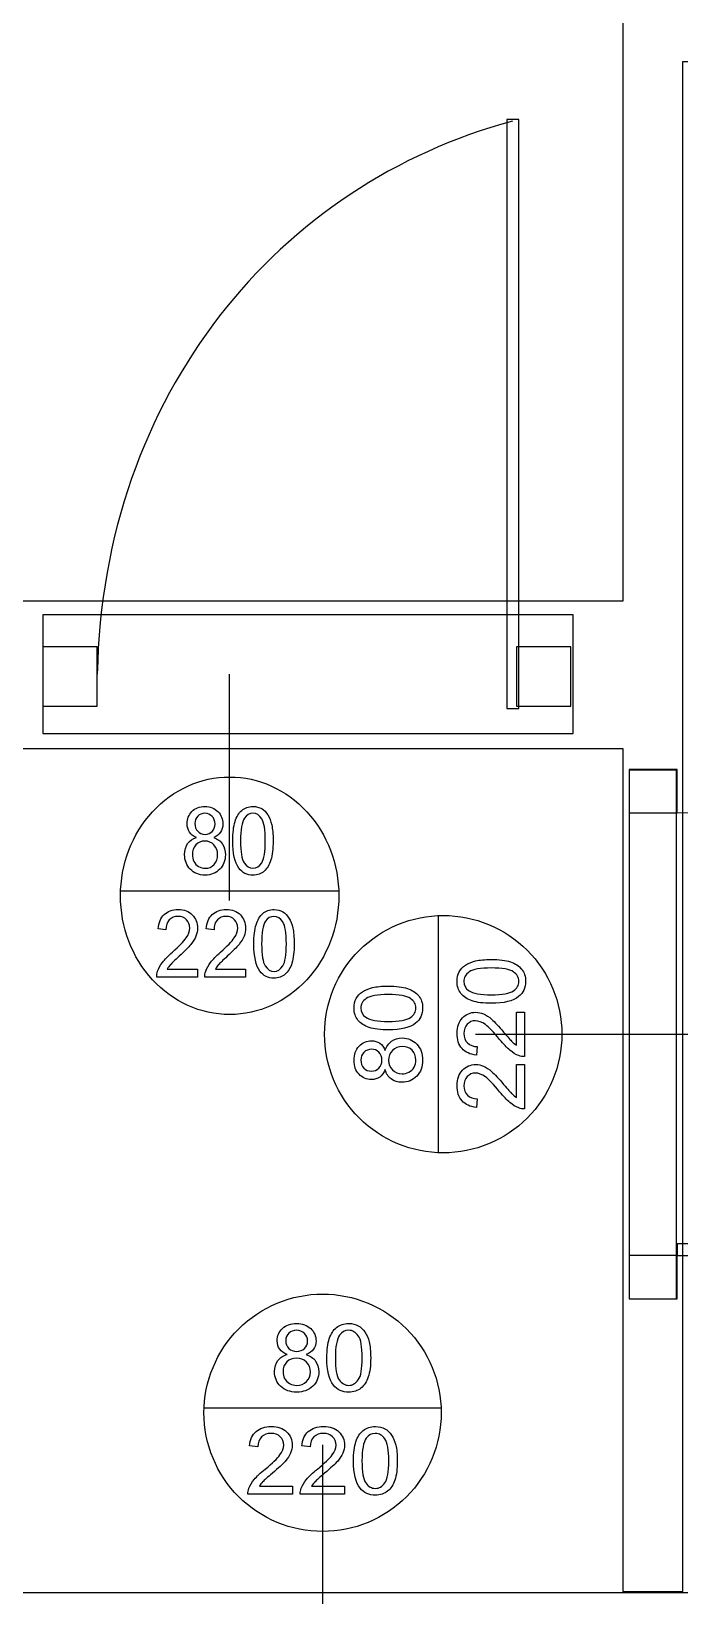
# Model space of a CAD drawing. Extents: x 2.6 to 26.4, y 3.1 to 19.6.
# Drawn here: x 16.66 to 17.754, y 9.957 to 12.593 of the extents above; entities that cross this region are included whole.
import ezdxf

# ---------------------------------------------------------------- set-up
doc = ezdxf.new("R2010")
doc.units = 0
doc.layers.add('okna-drzwi_kopia', color=7, linetype='CONTINUOUS')
doc.layers.add('sciany', color=7, linetype='CONTINUOUS')

msp = doc.modelspace()

# ---------------------------------------------------------------- linework, layer by layer
at = {"layer": 'okna-drzwi_kopia', "color": 7}
for points in [[(17.482118, 11.451966), (17.482118, 12.444218), (17.462115, 12.444218), (17.462115, 11.451966)], [(17.573947, 11.609897), (16.679654, 11.609897), (16.679654, 11.409863), (17.573947, 11.409863)], [(16.771678, 11.555732), (16.679654, 11.555732), (16.679654, 11.455714), (16.771678, 11.455714)], [(17.570218, 11.555732), (17.478194, 11.555732), (17.478194, 11.455714), (17.570218, 11.455714)], [(17.749404, 11.276212), (17.749404, 11.349473), (17.668125, 11.349473), (17.668125, 11.276212)], [(17.748148, 10.457189), (17.748148, 11.34832), (17.668125, 11.34832), (17.668125, 10.457189)], [(16.936159, 11.25827)], [(16.938717, 11.234703)], [(17.000071, 11.22914)], [(17.013224, 11.22914)], [(16.932036, 11.205959)], [(17.178828, 11.136566)], [(17.354884, 11.103331)], [(17.035571, 11.055478)], [(17.048723, 11.055478)], [(17.435956, 10.969667)], [(17.43596, 10.955369)], [(17.262323, 10.924814)], [(17.262327, 10.910516)], [(17.233207, 10.841076)], [(17.256759, 10.843846)], [(17.285496, 10.836586)], [(17.749404, 10.53045), (18.622775, 10.53045), (18.622775, 10.550382), (17.749404, 10.550382)], [(17.749404, 10.457189), (17.749404, 10.53045), (17.668125, 10.53045), (17.668125, 10.457189)], [(17.089234, 10.387145)], [(17.092004, 10.363593)], [(17.084744, 10.334856)], [(17.158674, 10.358025)], [(17.172972, 10.358029)], [(17.351489, 10.265468)], [(17.203527, 10.184392)], [(17.217825, 10.184396)]]:
    msp.add_lwpolyline(points, close=True, dxfattribs=at)
for points in [[(16.994779, 11.128592), (16.994779, 11.50988)], [(16.810731, 11.144684), (17.178827, 11.144684)], [(17.346768, 10.703331), (17.346768, 11.103331)], [(16.887411, 11.079122), (16.874259, 11.08059)], [(16.968458, 11.079122), (16.955306, 11.08059)], [(16.940733, 11.01298), (16.940733, 10.999612), (16.871843, 10.999612)], [(16.889616, 11.01298), (16.940733, 11.01298)], [(17.02178, 11.01298), (17.02178, 10.999612), (16.95289, 10.999612)], [(16.970661, 11.01298), (17.02178, 11.01298)], [(17.478443, 10.88484), (17.478449, 10.940382)], [(17.478449, 10.940382), (17.491814, 10.940382), (17.491814, 10.865521)], [(17.409012, 10.903331), (17.790235, 10.903331)], [(17.412316, 10.882444), (17.410846, 10.868151)], [(17.478443, 10.796767), (17.478449, 10.85231)], [(17.478449, 10.85231), (17.491814, 10.85231), (17.491814, 10.777449)], [(17.412316, 10.794371), (17.410846, 10.780079)], [(16.951489, 10.273584), (17.351489, 10.273584)], [(17.042529, 10.208036), (17.028237, 10.209506)], [(17.130602, 10.208036), (17.116309, 10.209506)], [(17.151489, 10.21134), (17.151489, 9.830117)], [(17.100468, 10.141903), (17.100468, 10.128538), (17.025607, 10.128538)], [(17.044925, 10.141909), (17.100468, 10.141903)], [(17.18854, 10.141903), (17.18854, 10.128538), (17.113679, 10.128538)], [(17.132998, 10.141909), (17.18854, 10.141903)]]:
    msp.add_lwpolyline(points, dxfattribs=at)
for points in [[(17.471727, 12.441458), (17.079192, 12.337016), (16.780524, 11.98166), (16.771678, 11.50988)], [(16.864639, 11.278011), (16.899154, 11.315525), (16.945968, 11.3366), (16.99478, 11.3366)], [(16.99478, 11.3366), (17.043593, 11.3366), (17.090406, 11.315525), (17.124922, 11.278011)], [(16.931253, 11.278592), (16.936703, 11.284207), (16.943955, 11.287015), (16.953008, 11.287015)], [(16.953008, 11.287015), (16.962108, 11.287015), (16.969431, 11.28413), (16.974976, 11.27836)], [(17.015144, 11.280369), (17.020168, 11.284799), (17.026471, 11.287015), (17.034055, 11.287015)], [(17.034055, 11.287015), (17.039647, 11.287015), (17.044553, 11.285778), (17.048771, 11.283306)], [(17.048771, 11.283306), (17.05299, 11.280885), (17.056473, 11.277356), (17.059222, 11.27272)], [(16.810732, 11.136566), (16.810732, 11.189618), (16.830123, 11.240497), (16.864639, 11.278011)], [(16.923078, 11.257807), (16.923078, 11.266049), (16.925803, 11.272977), (16.931253, 11.278592)], [(16.926917, 11.243744), (16.924358, 11.247659), (16.923078, 11.252346), (16.923078, 11.257807)], [(16.940993, 11.270479), (16.93777, 11.267079), (16.936159, 11.26301), (16.936159, 11.25827)], [(16.936159, 11.25827), (16.936159, 11.252913), (16.937747, 11.248535), (16.940922, 11.245135)], [(16.95315, 11.275579), (16.948269, 11.275579), (16.944216, 11.273879), (16.940993, 11.270479)], [(16.965236, 11.270324), (16.962013, 11.273827), (16.957985, 11.275579), (16.95315, 11.275579)], [(16.970142, 11.257498), (16.970142, 11.262597), (16.968507, 11.266873), (16.965236, 11.270324)], [(16.965379, 11.245057), (16.968554, 11.248457), (16.970142, 11.252604), (16.970142, 11.257498)], [(16.974976, 11.27836), (16.980521, 11.272643), (16.983294, 11.265663), (16.983294, 11.257421)], [(16.983294, 11.257421), (16.983294, 11.252166), (16.982014, 11.247582), (16.979455, 11.243667)], [(17.000073, 11.22914), (17.000073, 11.242533), (17.001328, 11.2533), (17.00384, 11.261438)], [(17.00384, 11.261438), (17.006399, 11.269629), (17.010167, 11.275939), (17.015144, 11.280369)], [(17.019836, 11.267388), (17.015428, 11.260485), (17.013224, 11.247736), (17.013224, 11.22914)], [(17.033913, 11.275501), (17.028035, 11.275501), (17.023343, 11.272797), (17.019836, 11.267388)], [(17.048842, 11.266306), (17.044861, 11.272436), (17.039884, 11.275501), (17.033913, 11.275501)], [(17.054886, 11.22914), (17.054886, 11.247788), (17.052871, 11.260176), (17.048842, 11.266306)], [(17.059222, 11.27272), (17.061971, 11.268135), (17.064127, 11.26252), (17.065691, 11.255875)], [(17.065691, 11.255875), (17.067255, 11.249282), (17.068037, 11.24037), (17.068037, 11.22914)], [(17.124922, 11.278011), (17.159437, 11.240497), (17.178828, 11.189618), (17.178828, 11.136566)], [(18.622775, 10.53045), (18.523595, 10.932583), (18.197411, 11.26715), (17.749404, 11.276212)], [(16.924001, 11.224504), (16.927461, 11.229501), (16.932367, 11.232901), (16.938717, 11.234703)], [(16.938719, 11.234703), (16.93341, 11.236815), (16.929476, 11.239829), (16.926917, 11.243744)], [(16.952937, 11.228676), (16.946917, 11.228676), (16.941917, 11.226513), (16.937936, 11.222186)], [(16.940922, 11.245135), (16.944098, 11.241735), (16.948221, 11.240035), (16.953293, 11.240035)], [(16.968293, 11.222109), (16.964217, 11.226487), (16.959098, 11.228676), (16.952937, 11.228676)], [(16.953293, 11.240035), (16.958222, 11.240035), (16.962251, 11.241709), (16.965379, 11.245057)], [(16.979455, 11.243667), (16.976942, 11.239803), (16.973103, 11.236815), (16.967937, 11.234703)], [(16.967937, 11.234703), (16.974336, 11.232437), (16.979194, 11.228779), (16.982512, 11.223731)], [(17.010379, 11.183088), (17.003507, 11.192515), (17.000071, 11.207865), (17.000071, 11.22914)], [(17.013225, 11.22914), (17.013225, 11.210544), (17.015215, 11.198155), (17.019196, 11.191974)], [(17.048842, 11.192051), (17.052871, 11.198233), (17.054886, 11.210596), (17.054886, 11.22914)], [(17.068037, 11.22914), (17.068037, 11.21585), (17.066781, 11.205109), (17.064269, 11.196919)], [(16.918883, 11.206037), (16.918883, 11.213403), (16.920589, 11.219559), (16.924001, 11.224504)], [(16.928338, 11.181233), (16.922034, 11.187878), (16.918883, 11.196146), (16.918883, 11.206037)], [(16.937936, 11.222186), (16.934003, 11.217859), (16.932036, 11.21245), (16.932036, 11.205959)], [(16.932036, 11.205959), (16.932036, 11.201993), (16.932889, 11.198155), (16.934595, 11.194446)], [(16.974478, 11.205496), (16.974478, 11.212192), (16.972417, 11.21773), (16.968293, 11.222109)], [(16.968507, 11.189192), (16.972488, 11.193468), (16.974478, 11.198902), (16.974478, 11.205496)], [(16.987559, 11.20565), (16.987559, 11.195966), (16.984407, 11.187827), (16.978104, 11.181233)], [(16.982512, 11.223731), (16.985877, 11.218683), (16.987559, 11.212656), (16.987559, 11.20565)], [(16.953221, 11.171343), (16.942936, 11.171343), (16.934642, 11.17464), (16.928338, 11.181233)], [(16.934595, 11.194446), (16.936349, 11.190737), (16.938932, 11.187853), (16.942344, 11.185792)], [(16.942344, 11.185792), (16.945757, 11.183783), (16.94943, 11.182779), (16.953364, 11.182779)], [(16.978104, 11.181233), (16.9718, 11.17464), (16.963506, 11.171343), (16.953221, 11.171343)], [(16.953364, 11.182779), (16.959478, 11.182779), (16.964525, 11.184917), (16.968507, 11.189192)], [(17.034054, 11.171343), (17.024006, 11.171343), (17.016114, 11.175258), (17.010379, 11.183088)], [(17.019196, 11.191974), (17.023225, 11.185844), (17.028178, 11.182779), (17.034055, 11.182779)], [(17.052965, 11.177988), (17.047988, 11.173558), (17.041684, 11.171343), (17.034054, 11.171343)], [(17.034055, 11.182779), (17.039932, 11.182779), (17.044861, 11.18587), (17.048842, 11.192051)], [(17.064269, 11.196919), (17.061756, 11.18878), (17.057988, 11.18247), (17.052965, 11.177988)], [(16.864639, 10.99512), (16.830123, 11.032634), (16.810732, 11.083513), (16.810732, 11.136566)], [(17.178828, 11.136566), (17.178828, 11.083513), (17.159437, 11.032634), (17.124922, 10.99512)], [(16.874259, 11.08059), (16.87516, 11.091253), (16.878548, 11.099366), (16.884425, 11.10493)], [(16.884425, 11.10493), (16.890303, 11.110545), (16.898194, 11.113352), (16.9081, 11.113352)], [(16.907815, 11.101839), (16.901654, 11.101839), (16.896724, 11.09983), (16.893028, 11.095812)], [(16.921963, 11.096121), (16.91836, 11.099933), (16.913644, 11.101839), (16.907815, 11.101839)], [(16.9081, 11.113352), (16.9181, 11.113352), (16.926015, 11.110339), (16.931845, 11.104312)], [(16.931845, 11.104312), (16.937675, 11.098285), (16.94059, 11.090815), (16.94059, 11.081904)], [(16.955306, 11.08059), (16.956206, 11.091253), (16.959595, 11.099366), (16.965472, 11.10493)], [(16.965472, 11.10493), (16.97135, 11.110545), (16.979241, 11.113352), (16.989146, 11.113352)], [(16.988862, 11.101839), (16.9827, 11.101839), (16.977771, 11.09983), (16.974074, 11.095812)], [(17.00301, 11.096121), (16.999408, 11.099933), (16.994692, 11.101839), (16.988862, 11.101839)], [(16.989146, 11.113352), (16.999147, 11.113352), (17.007062, 11.110339), (17.012892, 11.104312)], [(17.012892, 11.104312), (17.018721, 11.098285), (17.021636, 11.090815), (17.021636, 11.081904)], [(17.03934, 11.087776), (17.0419, 11.095967), (17.045668, 11.102277), (17.050644, 11.106707)], [(17.050644, 11.106707), (17.055668, 11.111137), (17.061972, 11.113352), (17.069555, 11.113352)], [(17.069412, 11.101839), (17.063535, 11.101839), (17.058843, 11.099135), (17.055335, 11.093726)], [(17.084342, 11.092644), (17.08036, 11.098774), (17.075384, 11.101839), (17.069412, 11.101839)], [(17.069555, 11.113352), (17.075148, 11.113352), (17.080053, 11.112116), (17.084271, 11.109643)], [(17.084271, 11.109643), (17.08849, 11.107222), (17.091973, 11.103693), (17.094722, 11.099057)], [(17.094722, 11.099057), (17.097471, 11.094473), (17.099628, 11.088858), (17.101191, 11.082213)], [(17.213463, 11.044752), (17.25097, 11.082259), (17.301841, 11.103331), (17.354884, 11.103331)], [(17.354884, 11.103331), (17.407927, 11.103331), (17.458798, 11.082259), (17.496305, 11.044752)], [(16.893028, 11.095812), (16.889331, 11.091794), (16.887459, 11.086231), (16.887411, 11.079122)], [(16.921466, 11.065445), (16.925447, 11.071369), (16.927437, 11.076958), (16.927437, 11.082213)], [(16.927437, 11.082213), (16.927437, 11.087725), (16.925612, 11.092361), (16.921963, 11.096121)], [(16.94059, 11.081904), (16.94059, 11.077371), (16.939737, 11.072915), (16.938031, 11.068536)], [(16.974074, 11.095812), (16.970377, 11.091794), (16.968505, 11.086231), (16.968458, 11.079122)], [(17.002513, 11.065445), (17.006494, 11.071369), (17.008484, 11.076958), (17.008484, 11.082213)], [(17.008484, 11.082213), (17.008484, 11.087725), (17.006659, 11.092361), (17.00301, 11.096121)], [(17.021636, 11.081904), (17.021636, 11.077371), (17.020783, 11.072915), (17.019077, 11.068536)], [(17.035572, 11.055478), (17.035572, 11.068871), (17.036828, 11.079637), (17.03934, 11.087776)], [(17.055335, 11.093726), (17.050927, 11.086823), (17.048723, 11.074074), (17.048723, 11.055478)], [(17.090385, 11.055478), (17.090385, 11.074125), (17.08837, 11.086514), (17.084342, 11.092644)], [(17.101191, 11.082213), (17.102755, 11.075619), (17.103537, 11.066707), (17.103537, 11.055478)], [(16.898503, 11.041492), (16.90983, 11.051588), (16.917485, 11.059573), (16.921466, 11.065445)], [(16.929499, 11.054705), (16.925566, 11.049863), (16.919001, 11.043218), (16.909806, 11.03477)], [(16.938031, 11.068536), (16.936325, 11.064158), (16.933481, 11.059547), (16.929499, 11.054705)], [(16.979549, 11.041492), (16.990877, 11.051588), (16.998531, 11.059573), (17.002513, 11.065445)], [(17.010545, 11.054705), (17.006612, 11.049863), (17.000047, 11.043218), (16.990852, 11.03477)], [(17.019077, 11.068536), (17.017371, 11.064158), (17.014527, 11.059547), (17.010545, 11.054705)], [(17.04588, 11.009425), (17.039007, 11.018852), (17.035571, 11.034203), (17.035571, 11.055478)], [(17.048724, 11.055478), (17.048724, 11.036882), (17.050715, 11.024493), (17.054696, 11.018311)], [(17.084342, 11.018389), (17.08837, 11.02457), (17.090385, 11.036933), (17.090385, 11.055478)], [(17.103537, 11.055478), (17.103537, 11.042187), (17.102281, 11.031447), (17.099769, 11.023256)], [(17.154884, 10.903331), (17.154884, 10.956374), (17.175955, 11.007245), (17.213463, 11.044752)], [(17.496305, 11.044752), (17.533813, 11.007245), (17.554884, 10.956374), (17.554884, 10.903331)], [(16.873336, 11.009271), (16.87509, 11.014371), (16.877886, 11.019393), (16.881724, 11.024338)], [(16.881724, 11.024338), (16.885611, 11.029283), (16.891204, 11.035001), (16.898503, 11.041492)], [(16.895019, 11.020475), (16.892838, 11.018002), (16.891037, 11.015504), (16.889616, 11.01298)], [(16.909806, 11.03477), (16.902128, 11.027764), (16.897199, 11.022999), (16.895019, 11.020475)], [(16.954382, 11.009271), (16.956136, 11.014371), (16.958932, 11.019393), (16.962771, 11.024338)], [(16.962771, 11.024338), (16.966658, 11.029283), (16.97225, 11.035001), (16.979549, 11.041492)], [(16.976065, 11.020475), (16.973884, 11.018002), (16.972083, 11.015504), (16.970661, 11.01298)], [(16.990852, 11.03477), (16.983174, 11.027764), (16.978245, 11.022999), (16.976065, 11.020475)], [(17.054696, 11.018311), (17.058724, 11.012181), (17.063677, 11.009116), (17.069554, 11.009116)], [(17.069554, 11.009116), (17.075431, 11.009116), (17.080361, 11.012207), (17.084342, 11.018389)], [(17.099769, 11.023256), (17.097257, 11.015117), (17.093489, 11.008807), (17.088465, 11.004326)], [(17.381808, 11.008294), (17.384228, 11.01288), (17.387756, 11.016666), (17.392392, 11.019651)], [(17.392392, 11.019651), (17.396979, 11.022637), (17.402593, 11.024981), (17.409234, 11.026681)], [(17.409234, 11.026681), (17.415827, 11.028381), (17.424737, 11.029231), (17.435964, 11.029231)], [(17.435964, 11.029231), (17.449252, 11.029231), (17.459991, 11.027864), (17.46818, 11.025131)], [(17.46818, 11.025131), (17.476317, 11.022404), (17.482626, 11.01831), (17.487107, 11.012848)], [(16.99478, 10.936532), (16.945968, 10.936532), (16.899154, 10.957606), (16.864639, 10.99512)], [(16.871843, 10.999612), (16.871751, 11.00296), (16.872248, 11.00618), (16.873336, 11.009271)], [(16.95289, 10.999612), (16.952798, 11.00296), (16.953295, 11.00618), (16.954382, 11.009271)], [(17.124922, 10.99512), (17.090406, 10.957606), (17.043593, 10.936532), (16.99478, 10.936532)], [(17.069554, 10.99768), (17.059506, 10.99768), (17.051615, 11.001595), (17.04588, 11.009425)], [(17.088465, 11.004326), (17.083488, 10.999895), (17.077185, 10.99768), (17.069554, 10.99768)], [(17.378098, 10.992302), (17.378098, 10.998382), (17.379335, 11.003712), (17.381808, 11.008294)], [(17.384738, 10.971752), (17.380311, 10.977212), (17.378098, 10.984062), (17.378098, 10.992302)], [(17.398795, 11.008368), (17.392668, 11.004041), (17.389605, 10.998633), (17.389605, 10.992144)], [(17.389605, 10.992144), (17.389605, 10.985757), (17.392308, 10.980658), (17.397715, 10.976847)], [(17.435955, 11.014938), (17.417311, 11.014938), (17.404924, 11.012748), (17.398795, 11.008368)], [(17.473038, 11.008368), (17.466858, 11.012748), (17.454497, 11.014938), (17.435955, 11.014938)], [(17.482308, 10.992298), (17.482308, 10.998684), (17.479218, 11.004041), (17.473038, 11.008368)], [(17.473118, 10.976152), (17.479245, 10.980532), (17.482308, 10.985914), (17.482308, 10.992298)], [(17.493747, 10.992297), (17.493747, 10.981378), (17.489833, 10.972803), (17.482005, 10.966571)], [(17.487107, 11.012848), (17.491534, 11.007441), (17.493747, 11.000591), (17.493747, 10.992297)], [(17.208175, 10.963432), (17.210595, 10.968018), (17.214123, 10.971804), (17.218759, 10.974788)], [(17.218759, 10.974788), (17.223346, 10.977774), (17.22896, 10.980118), (17.235601, 10.981818)], [(17.262322, 10.970084), (17.243678, 10.970084), (17.231291, 10.967894), (17.225162, 10.963514)], [(17.235601, 10.981818), (17.242194, 10.983518), (17.251104, 10.984368), (17.262331, 10.984368)], [(17.299405, 10.963514), (17.293225, 10.967894), (17.280864, 10.970084), (17.262322, 10.970084)], [(17.262331, 10.984368), (17.275619, 10.984368), (17.286358, 10.983004), (17.294547, 10.980278)], [(17.294547, 10.980278), (17.302684, 10.977544), (17.308994, 10.97345), (17.313475, 10.967994)], [(17.313475, 10.967994), (17.317902, 10.962587), (17.320115, 10.955737), (17.320115, 10.947444)], [(17.403665, 10.959469), (17.395476, 10.962249), (17.389167, 10.966343), (17.384738, 10.971752)], [(17.397715, 10.976847), (17.404616, 10.97206), (17.417363, 10.969667), (17.435956, 10.969667)], [(17.435958, 10.969662), (17.454551, 10.969662), (17.466937, 10.971825), (17.473118, 10.976152)], [(17.482005, 10.966571), (17.47258, 10.959103), (17.457231, 10.955369), (17.43596, 10.955369)], [(17.204465, 10.94744), (17.204465, 10.95352), (17.205702, 10.95885), (17.208175, 10.963432)], [(17.211105, 10.92689), (17.206678, 10.93235), (17.204465, 10.9392), (17.204465, 10.94744)], [(17.225162, 10.963514), (17.219035, 10.959187), (17.215972, 10.953779), (17.215972, 10.94729)], [(17.215972, 10.94729), (17.215972, 10.940903), (17.218675, 10.935804), (17.224082, 10.931994)], [(17.308675, 10.947445), (17.308675, 10.953831), (17.305585, 10.959188), (17.299405, 10.963514)], [(17.299485, 10.931298), (17.305612, 10.935678), (17.308675, 10.94106), (17.308675, 10.947445)], [(17.320115, 10.947444), (17.320115, 10.936525), (17.316201, 10.92795), (17.308372, 10.921718)], [(17.38713, 10.930729), (17.393157, 10.937062), (17.400625, 10.940229), (17.409535, 10.940229)], [(17.435958, 10.955369), (17.422567, 10.955369), (17.411803, 10.956735), (17.403665, 10.959469)], [(17.409535, 10.940229), (17.414068, 10.940229), (17.418523, 10.939302), (17.4229, 10.937449)], [(17.230032, 10.914606), (17.221843, 10.917386), (17.215534, 10.92148), (17.211105, 10.92689)], [(17.224082, 10.931994), (17.230983, 10.927207), (17.24373, 10.924814), (17.262323, 10.924814)], [(17.262325, 10.910516), (17.248934, 10.910516), (17.23817, 10.911879), (17.230032, 10.914606)], [(17.262325, 10.924808), (17.280918, 10.924808), (17.293305, 10.926971), (17.299485, 10.931298)], [(17.308372, 10.921718), (17.298947, 10.91425), (17.283598, 10.910516), (17.262327, 10.910516)], [(17.37809, 10.904925), (17.37809, 10.915792), (17.381103, 10.924393), (17.38713, 10.930729)], [(17.395319, 10.919987), (17.391506, 10.916073), (17.389599, 10.910949), (17.389599, 10.904613)], [(17.409225, 10.925937), (17.403712, 10.925937), (17.399076, 10.923953), (17.395319, 10.919987)], [(17.425989, 10.919447), (17.420069, 10.923773), (17.414481, 10.925937), (17.409225, 10.925937)], [(17.4229, 10.937449), (17.42728, 10.935595), (17.43189, 10.932505), (17.436729, 10.928179)], [(17.449938, 10.894494), (17.439843, 10.906803), (17.43186, 10.915121), (17.425989, 10.919447)], [(17.436729, 10.928179), (17.441569, 10.923905), (17.448213, 10.916772), (17.456661, 10.906779)], [(17.213463, 10.761909), (17.175955, 10.799417), (17.154884, 10.850287), (17.154884, 10.903331)], [(17.213111, 10.883241), (17.218831, 10.889267), (17.22581, 10.892281), (17.234048, 10.892281)], [(17.234048, 10.892281), (17.239301, 10.892281), (17.243885, 10.890891), (17.247799, 10.888111)], [(17.247799, 10.888111), (17.251659, 10.885384), (17.254646, 10.881212), (17.256759, 10.875596)], [(17.256759, 10.875596), (17.259026, 10.882549), (17.262682, 10.887828), (17.267729, 10.891433)], [(17.267729, 10.891433), (17.272776, 10.895093), (17.278802, 10.896923), (17.285807, 10.896923)], [(17.285807, 10.896923), (17.29549, 10.896923), (17.303627, 10.893498), (17.31022, 10.886648)], [(17.31022, 10.886648), (17.316813, 10.879798), (17.32011, 10.870784), (17.32011, 10.859608)], [(17.38651, 10.879199), (17.380897, 10.885585), (17.37809, 10.894161), (17.37809, 10.904925)], [(17.389599, 10.904613), (17.389599, 10.897917), (17.391609, 10.892561), (17.395629, 10.888544)], [(17.395629, 10.888544), (17.399649, 10.884524), (17.405211, 10.88249), (17.412316, 10.882444)], [(17.467089, 10.876261), (17.462142, 10.880487), (17.456425, 10.886565), (17.449938, 10.894494)], [(17.456661, 10.906779), (17.463665, 10.898435), (17.468429, 10.893079), (17.470953, 10.89071)], [(17.470953, 10.89071), (17.473426, 10.888343), (17.475923, 10.886386), (17.478443, 10.88484)], [(17.554884, 10.903331), (17.554884, 10.850287), (17.533813, 10.799417), (17.496305, 10.761909)], [(17.204461, 10.859369), (17.204461, 10.869257), (17.207344, 10.877215), (17.213111, 10.883241)], [(17.22115, 10.87267), (17.21765, 10.86917), (17.2159, 10.864792), (17.2159, 10.859537)], [(17.233974, 10.878), (17.228874, 10.878), (17.224599, 10.876223), (17.22115, 10.87267)], [(17.246413, 10.87282), (17.243013, 10.876273), (17.238867, 10.878), (17.233974, 10.878)], [(17.246333, 10.846244), (17.249733, 10.849697), (17.251433, 10.854178), (17.251433, 10.859686)], [(17.251433, 10.859686), (17.251433, 10.865046), (17.24976, 10.869424), (17.246413, 10.87282)], [(17.269352, 10.875984), (17.264972, 10.871557), (17.262782, 10.865995), (17.262782, 10.859297)], [(17.285962, 10.882704), (17.279266, 10.882704), (17.273729, 10.880464), (17.269352, 10.875984)], [(17.302263, 10.876214), (17.29799, 10.88054), (17.292556, 10.882704), (17.285962, 10.882704)], [(17.308673, 10.859759), (17.308673, 10.866405), (17.306536, 10.87189), (17.302263, 10.876214)], [(17.305663, 10.847784), (17.30767, 10.85149), (17.308673, 10.855482), (17.308673, 10.859759)], [(17.32011, 10.859608), (17.32011, 10.848432), (17.316813, 10.839419), (17.31022, 10.832569)], [(17.410846, 10.868151), (17.400185, 10.869131), (17.392073, 10.872813), (17.38651, 10.879199)], [(17.482154, 10.867141), (17.477054, 10.869047), (17.472032, 10.872087), (17.467089, 10.876261)], [(17.491814, 10.865521), (17.488467, 10.865387), (17.485247, 10.865927), (17.482154, 10.867141)], [(17.212881, 10.835729), (17.207268, 10.841649), (17.204461, 10.849529), (17.204461, 10.859369)], [(17.233662, 10.826849), (17.225422, 10.826849), (17.218495, 10.829809), (17.212881, 10.835729)], [(17.2159, 10.859537), (17.2159, 10.85423), (17.2176, 10.849826), (17.221, 10.846326)], [(17.221, 10.846326), (17.2244, 10.842826), (17.228469, 10.841076), (17.233207, 10.841076)], [(17.2332, 10.841064), (17.238553, 10.841064), (17.242931, 10.84279), (17.246333, 10.846244)], [(17.256763, 10.843844), (17.25465, 10.838077), (17.251636, 10.833802), (17.247723, 10.831019)], [(17.266957, 10.827854), (17.261964, 10.831614), (17.258564, 10.836944), (17.256759, 10.843846)], [(17.262782, 10.859297), (17.262782, 10.852757), (17.264945, 10.847323), (17.269272, 10.842996)], [(17.269272, 10.842996), (17.273599, 10.838722), (17.279007, 10.836586), (17.285496, 10.836586)], [(17.285502, 10.836584), (17.289469, 10.836584), (17.293306, 10.83751), (17.297013, 10.839364)], [(17.297013, 10.839364), (17.30072, 10.84127), (17.303603, 10.844077), (17.305663, 10.847784)], [(17.37809, 10.816853), (17.37809, 10.82772), (17.381103, 10.836321), (17.38713, 10.842656)], [(17.38713, 10.842656), (17.393157, 10.848989), (17.400625, 10.852156), (17.409535, 10.852156)], [(17.409225, 10.837865), (17.403712, 10.837865), (17.399076, 10.835881), (17.395319, 10.831915)], [(17.425989, 10.831375), (17.420069, 10.835701), (17.414481, 10.837865), (17.409225, 10.837865)], [(17.409535, 10.852156), (17.414068, 10.852156), (17.418523, 10.851229), (17.4229, 10.849376)], [(17.4229, 10.849376), (17.42728, 10.847522), (17.43189, 10.844432), (17.436729, 10.840106)], [(17.436729, 10.840106), (17.441569, 10.835832), (17.448213, 10.828699), (17.456661, 10.818706)], [(17.247723, 10.831019), (17.24381, 10.828239), (17.239123, 10.826849), (17.233662, 10.826849)], [(17.285421, 10.822294), (17.278056, 10.822294), (17.271901, 10.824147), (17.266957, 10.827854)], [(17.31022, 10.832569), (17.303573, 10.825719), (17.295307, 10.822294), (17.285421, 10.822294)], [(17.38651, 10.791127), (17.380897, 10.797513), (17.37809, 10.806089), (17.37809, 10.816853)], [(17.395319, 10.831915), (17.391506, 10.828001), (17.389599, 10.822877), (17.389599, 10.816541)], [(17.389599, 10.816541), (17.389599, 10.809845), (17.391609, 10.804488), (17.395629, 10.800471)], [(17.449938, 10.806421), (17.439843, 10.81873), (17.43186, 10.827048), (17.425989, 10.831375)], [(17.456661, 10.818706), (17.463665, 10.810362), (17.468429, 10.805005), (17.470953, 10.802637)], [(17.410846, 10.780079), (17.400185, 10.781059), (17.392073, 10.784741), (17.38651, 10.791127)], [(17.395629, 10.800471), (17.399649, 10.796451), (17.405211, 10.794417), (17.412316, 10.794371)], [(17.467089, 10.788189), (17.462142, 10.792415), (17.456425, 10.798493), (17.449938, 10.806421)], [(17.482154, 10.779069), (17.477054, 10.780975), (17.472032, 10.784015), (17.467089, 10.788189)], [(17.470953, 10.802637), (17.473426, 10.80027), (17.475923, 10.798313), (17.478443, 10.796767)], [(17.354884, 10.703331), (17.301841, 10.703331), (17.25097, 10.724402), (17.213463, 10.761909)], [(17.496305, 10.761909), (17.458798, 10.724402), (17.407927, 10.703331), (17.354884, 10.703331)], [(17.491814, 10.777449), (17.488467, 10.777315), (17.485247, 10.777855), (17.482154, 10.779069)], [(17.010068, 10.40689), (17.047575, 10.444397), (17.098446, 10.465468), (17.151489, 10.465468)], [(17.151489, 10.465468), (17.204532, 10.465468), (17.255403, 10.444397), (17.29291, 10.40689)], [(17.083887, 10.407471), (17.089807, 10.413085), (17.097687, 10.415891), (17.107527, 10.415891)], [(17.107527, 10.415891), (17.117416, 10.415891), (17.125373, 10.413008), (17.131399, 10.407241)], [(17.175048, 10.409247), (17.180508, 10.413674), (17.187358, 10.415887), (17.195598, 10.415887)], [(17.195598, 10.415887), (17.201678, 10.415887), (17.207009, 10.414651), (17.21159, 10.412177)], [(17.21159, 10.412177), (17.216177, 10.409757), (17.219962, 10.406229), (17.222946, 10.401593)], [(16.951489, 10.265468), (16.951489, 10.318512), (16.97256, 10.369382), (17.010068, 10.40689)], [(17.075007, 10.38669), (17.075007, 10.39493), (17.077967, 10.401857), (17.083887, 10.407471)], [(17.079177, 10.372629), (17.076397, 10.376543), (17.075007, 10.38123), (17.075007, 10.38669)], [(17.089222, 10.387152), (17.089222, 10.381799), (17.090949, 10.377421), (17.094402, 10.374019)], [(17.094484, 10.399352), (17.090984, 10.395952), (17.089234, 10.391883), (17.089234, 10.387145)], [(17.107695, 10.404452), (17.102388, 10.404452), (17.097985, 10.402752), (17.094484, 10.399352)], [(17.120828, 10.399202), (17.117328, 10.402702), (17.11295, 10.404452), (17.107695, 10.404452)], [(17.126158, 10.386378), (17.126158, 10.391478), (17.124381, 10.395753), (17.120828, 10.399202)], [(17.120978, 10.373939), (17.124431, 10.377339), (17.126158, 10.381486), (17.126158, 10.386378)], [(17.131399, 10.407241), (17.137426, 10.401521), (17.140439, 10.394542), (17.140439, 10.386304)], [(17.140439, 10.386304), (17.140439, 10.381051), (17.139049, 10.376467), (17.136269, 10.372553)], [(17.158674, 10.358027), (17.158674, 10.371418), (17.160037, 10.382182), (17.162764, 10.39032)], [(17.162764, 10.39032), (17.165544, 10.398509), (17.169639, 10.404818), (17.175048, 10.409247)], [(17.180152, 10.39627), (17.175365, 10.389369), (17.172972, 10.376622), (17.172972, 10.358029)], [(17.195448, 10.40438), (17.189061, 10.40438), (17.183963, 10.401677), (17.180152, 10.39627)], [(17.211672, 10.39519), (17.207345, 10.401317), (17.201937, 10.40438), (17.195448, 10.40438)], [(17.218242, 10.35803), (17.218242, 10.376674), (17.216052, 10.389061), (17.211672, 10.39519)], [(17.222946, 10.401593), (17.225933, 10.397007), (17.228276, 10.391393), (17.229976, 10.384751)], [(17.29291, 10.40689), (17.330418, 10.369382), (17.351489, 10.318512), (17.351489, 10.265468)], [(17.076012, 10.353395), (17.079772, 10.358389), (17.085103, 10.361788), (17.092004, 10.363593)], [(17.092002, 10.363589), (17.086235, 10.365703), (17.08196, 10.368716), (17.079177, 10.372629)], [(17.094402, 10.374019), (17.097855, 10.370619), (17.102336, 10.368919), (17.107844, 10.368919)], [(17.107844, 10.368919), (17.113204, 10.368919), (17.117582, 10.370593), (17.120978, 10.373939)], [(17.136269, 10.372553), (17.133542, 10.368693), (17.129371, 10.365707), (17.123754, 10.363593)], [(17.123754, 10.363593), (17.130707, 10.361327), (17.135986, 10.35767), (17.139591, 10.352623)], [(17.229976, 10.384751), (17.231676, 10.378158), (17.232526, 10.369248), (17.232526, 10.358021)], [(17.070452, 10.334931), (17.070452, 10.342297), (17.072305, 10.348451), (17.076012, 10.353395)], [(17.080727, 10.310132), (17.073877, 10.316779), (17.070452, 10.325045), (17.070452, 10.334931)], [(17.084742, 10.33485), (17.084742, 10.330884), (17.085669, 10.327047), (17.087522, 10.323339)], [(17.091154, 10.35108), (17.086881, 10.346754), (17.084744, 10.341346), (17.084744, 10.334856)], [(17.107455, 10.35757), (17.100915, 10.35757), (17.095481, 10.355407), (17.091154, 10.35108)], [(17.124142, 10.351), (17.119715, 10.35538), (17.114153, 10.35757), (17.107455, 10.35757)], [(17.130862, 10.33439), (17.130862, 10.341086), (17.128622, 10.346623), (17.124142, 10.351)], [(17.124372, 10.318089), (17.128699, 10.322363), (17.130862, 10.327796), (17.130862, 10.33439)], [(17.145081, 10.334545), (17.145081, 10.324863), (17.141656, 10.316725), (17.134806, 10.310132)], [(17.139591, 10.352623), (17.143251, 10.347577), (17.145081, 10.341551), (17.145081, 10.334545)], [(17.169876, 10.31198), (17.162408, 10.321406), (17.158674, 10.336754), (17.158674, 10.358025)], [(17.172966, 10.358027), (17.172966, 10.339434), (17.175129, 10.327047), (17.179456, 10.320867)], [(17.211672, 10.320947), (17.216052, 10.327127), (17.218242, 10.339488), (17.218242, 10.35803)], [(17.232526, 10.358021), (17.232526, 10.344733), (17.231163, 10.333995), (17.228436, 10.325805)], [(17.107766, 10.300242), (17.09659, 10.300242), (17.087577, 10.303539), (17.080727, 10.310132)], [(17.087522, 10.323339), (17.089429, 10.319633), (17.092235, 10.316749), (17.095942, 10.314689)], [(17.095942, 10.314689), (17.099649, 10.312683), (17.10364, 10.311679), (17.107917, 10.311679)], [(17.134806, 10.310132), (17.127956, 10.303539), (17.118943, 10.300242), (17.107766, 10.300242)], [(17.107917, 10.311679), (17.114564, 10.311679), (17.120049, 10.313816), (17.124372, 10.318089)], [(17.195602, 10.300237), (17.184683, 10.300237), (17.176108, 10.304152), (17.169876, 10.31198)], [(17.179456, 10.320867), (17.183836, 10.314741), (17.189218, 10.311677), (17.195603, 10.311677)], [(17.216152, 10.306877), (17.210745, 10.302451), (17.203895, 10.300237), (17.195602, 10.300237)], [(17.195603, 10.311677), (17.20199, 10.311677), (17.207346, 10.314767), (17.211672, 10.320947)], [(17.228436, 10.325805), (17.225703, 10.317668), (17.221608, 10.311359), (17.216152, 10.306877)], [(17.010068, 10.124047), (16.97256, 10.161554), (16.951489, 10.212425), (16.951489, 10.265468)], [(17.351489, 10.265468), (17.351489, 10.212425), (17.330418, 10.161554), (17.29291, 10.124047)], [(17.028237, 10.209506), (17.029217, 10.220168), (17.0329, 10.22828), (17.039285, 10.233842)], [(17.039285, 10.233842), (17.045672, 10.239456), (17.054247, 10.242262), (17.065011, 10.242262)], [(17.064699, 10.230753), (17.058003, 10.230753), (17.052646, 10.228743), (17.048629, 10.224723)], [(17.080073, 10.225033), (17.07616, 10.228847), (17.071035, 10.230753), (17.064699, 10.230753)], [(17.065011, 10.242262), (17.075878, 10.242262), (17.084479, 10.239249), (17.090814, 10.233222)], [(17.090814, 10.233222), (17.097147, 10.227196), (17.100314, 10.219727), (17.100314, 10.210817)], [(17.116309, 10.209506), (17.117289, 10.220168), (17.120972, 10.22828), (17.127357, 10.233842)], [(17.127357, 10.233842), (17.133744, 10.239456), (17.142319, 10.242262), (17.153083, 10.242262)], [(17.152771, 10.230753), (17.146076, 10.230753), (17.140719, 10.228743), (17.136702, 10.224723)], [(17.168145, 10.225033), (17.164232, 10.228847), (17.159107, 10.230753), (17.152771, 10.230753)], [(17.153083, 10.242262), (17.16395, 10.242262), (17.172552, 10.239249), (17.178887, 10.233222)], [(17.178887, 10.233222), (17.18522, 10.227196), (17.188387, 10.219727), (17.188387, 10.210817)], [(17.207627, 10.216687), (17.210407, 10.224876), (17.214501, 10.231185), (17.21991, 10.235614)], [(17.21991, 10.235614), (17.22537, 10.240041), (17.23222, 10.242254), (17.24046, 10.242254)], [(17.240302, 10.230747), (17.233915, 10.230747), (17.228816, 10.228044), (17.225005, 10.222637)], [(17.256526, 10.221557), (17.252199, 10.227684), (17.246791, 10.230747), (17.240302, 10.230747)], [(17.24046, 10.242254), (17.24654, 10.242254), (17.251871, 10.241018), (17.256452, 10.238544)], [(17.256452, 10.238544), (17.261039, 10.236124), (17.264824, 10.232596), (17.267809, 10.22796)], [(17.267809, 10.22796), (17.270796, 10.223374), (17.273139, 10.21776), (17.274839, 10.211118)], [(17.048629, 10.224723), (17.044609, 10.220703), (17.042576, 10.215141), (17.042529, 10.208036)], [(17.079533, 10.194363), (17.08386, 10.200283), (17.086023, 10.205871), (17.086023, 10.211127)], [(17.086023, 10.211127), (17.086023, 10.216641), (17.08404, 10.221276), (17.080073, 10.225033)], [(17.100314, 10.210817), (17.100314, 10.206284), (17.099387, 10.201829), (17.097534, 10.197452)], [(17.136702, 10.224723), (17.132682, 10.220703), (17.130649, 10.215141), (17.130602, 10.208036)], [(17.167605, 10.194363), (17.171932, 10.200283), (17.174095, 10.205871), (17.174095, 10.211127)], [(17.174095, 10.211127), (17.174095, 10.216641), (17.172112, 10.221276), (17.168145, 10.225033)], [(17.188387, 10.210817), (17.188387, 10.206284), (17.18746, 10.201829), (17.185607, 10.197452)], [(17.203527, 10.184394), (17.203527, 10.197785), (17.204894, 10.208549), (17.207627, 10.216687)], [(17.225005, 10.222637), (17.220218, 10.215736), (17.217825, 10.202989), (17.217825, 10.184396)], [(17.263096, 10.184397), (17.263096, 10.203041), (17.260906, 10.215428), (17.256526, 10.221557)], [(17.274839, 10.211118), (17.276539, 10.204525), (17.277389, 10.195615), (17.277389, 10.184388)], [(17.054579, 10.170414), (17.066888, 10.180509), (17.075206, 10.188492), (17.079533, 10.194363)], [(17.088264, 10.183623), (17.083991, 10.178783), (17.076857, 10.172139), (17.066864, 10.163691)], [(17.097534, 10.197452), (17.095681, 10.193072), (17.092591, 10.188463), (17.088264, 10.183623)], [(17.142652, 10.170414), (17.154961, 10.180509), (17.163279, 10.188492), (17.167605, 10.194363)], [(17.176337, 10.183623), (17.172064, 10.178783), (17.16493, 10.172139), (17.154937, 10.163691)], [(17.185607, 10.197452), (17.183754, 10.193072), (17.180664, 10.188463), (17.176337, 10.183623)], [(17.214729, 10.138347), (17.207261, 10.147773), (17.203527, 10.163121), (17.203527, 10.184392)], [(17.21782, 10.184394), (17.21782, 10.165802), (17.219983, 10.153415), (17.22431, 10.147234)], [(17.256526, 10.147314), (17.260906, 10.153494), (17.263096, 10.165855), (17.263096, 10.184397)], [(17.277389, 10.184388), (17.277389, 10.1711), (17.276022, 10.160362), (17.273289, 10.152172)], [(17.027227, 10.138198), (17.029134, 10.143298), (17.032174, 10.14832), (17.036347, 10.153263)], [(17.036347, 10.153263), (17.040574, 10.15821), (17.046651, 10.163927), (17.054579, 10.170414)], [(17.050795, 10.149399), (17.048428, 10.146926), (17.046472, 10.144429), (17.044925, 10.141909)], [(17.066864, 10.163691), (17.05852, 10.156687), (17.053164, 10.151923), (17.050795, 10.149399)], [(17.115299, 10.138198), (17.117206, 10.143298), (17.120246, 10.14832), (17.124419, 10.153263)], [(17.124419, 10.153263), (17.128646, 10.15821), (17.134723, 10.163927), (17.142652, 10.170414)], [(17.138868, 10.149399), (17.136501, 10.146926), (17.134545, 10.144429), (17.132998, 10.141909)], [(17.154937, 10.163691), (17.146594, 10.156687), (17.141237, 10.151923), (17.138868, 10.149399)], [(17.273289, 10.152172), (17.270562, 10.144035), (17.266468, 10.137726), (17.261006, 10.133245)], [(17.151489, 10.065468), (17.098446, 10.065468), (17.047575, 10.08654), (17.010068, 10.124047)], [(17.025607, 10.128538), (17.025474, 10.131885), (17.026014, 10.135105), (17.027227, 10.138198)], [(17.113679, 10.128538), (17.113546, 10.131885), (17.114086, 10.135105), (17.115299, 10.138198)], [(17.29291, 10.124047), (17.255403, 10.08654), (17.204532, 10.065468), (17.151489, 10.065468)], [(17.240455, 10.126605), (17.229536, 10.126605), (17.220961, 10.130519), (17.214729, 10.138347)], [(17.22431, 10.147234), (17.22869, 10.141108), (17.234072, 10.138044), (17.240456, 10.138044)], [(17.261006, 10.133245), (17.255599, 10.128819), (17.248749, 10.126605), (17.240455, 10.126605)], [(17.240456, 10.138044), (17.246843, 10.138044), (17.252199, 10.141134), (17.256526, 10.147314)]]:
    msp.add_open_spline(points, degree=3, dxfattribs=at)
at = {"layer": 'sciany', "color": 7}
for points in [[(4.46841, 15.654787), (4.46841, 15.233314), (4.470064, 15.233314), (4.470064, 14.030907), (4.693047, 14.030907), (4.891485, 14.030907), (4.891485, 15.233314), (17.657689, 15.233314), (17.657689, 14.3701), (17.758562, 14.3699), (17.759362, 15.233321), (19.757734, 15.233321), (19.757734, 14.893031), (19.757734, 13.458701), (19.757733, 12.643584), (19.231107, 12.643584), (17.758639, 12.643584), (17.758639, 13.578643), (17.657405, 13.578543), (17.657405, 11.633081), (13.924481, 11.633081), (13.924481, 13.578646), (13.823246, 13.578649)], [(13.823146, 11.38463), (17.657433, 11.38463), (17.657433, 9.9645), (17.758668, 9.9645), (17.758668, 12.542415), (19.757765, 12.542415), (19.757765, 9.962264), (9.10885, 9.962264)]]:
    msp.add_lwpolyline(points, dxfattribs=at)

doc.saveas('drawing.dxf')
